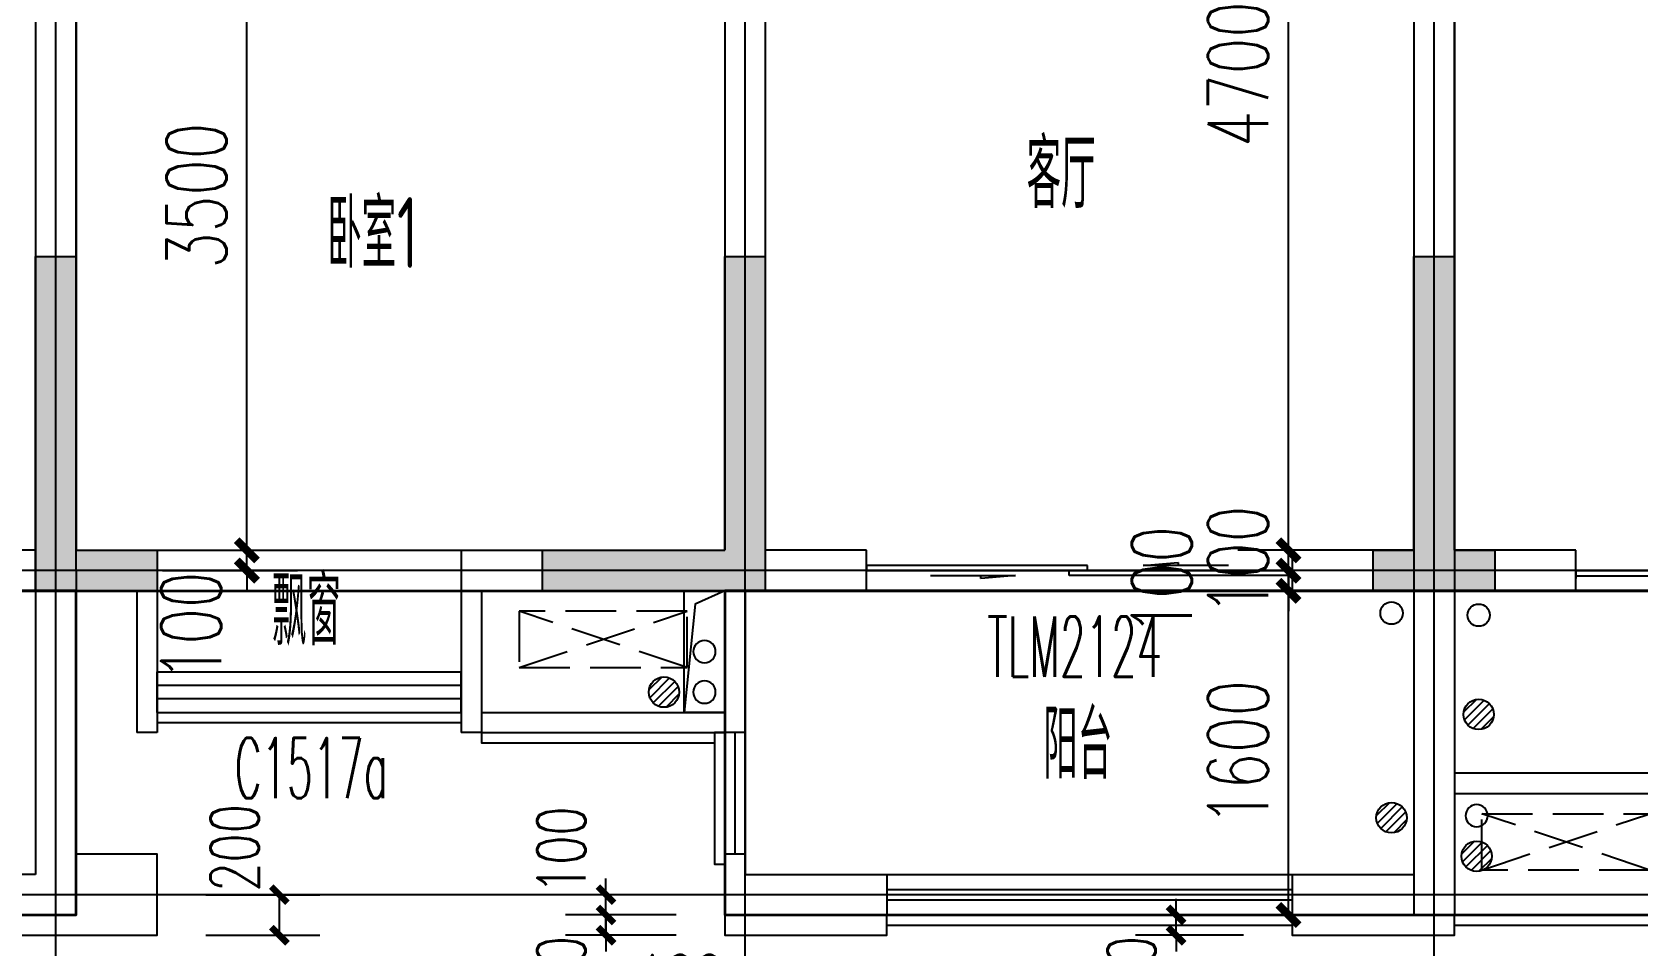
# Model space of a CAD drawing. Extents: x -59851 to 653804, y -249523 to 437614.
# Drawn here: x -10231 to -2308, y -52247 to -47736 of the extents above; entities that cross this region are included whole.
import ezdxf

# ---------------------------------------------------------------- set-up
doc = ezdxf.new("R2010")
doc.units = 0
doc.header["$LTSCALE"] = 1000
doc.header["$MEASUREMENT"] = 0
doc.linetypes.add('DASH', pattern=[0.35, 0.25, -0.1])
for name, color, linetype, lineweight in [('33计一半面积外廓线', 53, 'Continuous', 35), ('33计全面积外廓线', 21, 'Continuous', 35), ('A-第四道尺寸线(线脚尺寸)', 105, 'Continuous', 5)]:
    doc.layers.add(name, color=color, linetype=linetype, lineweight=lineweight)
doc.layers.add('_S-PS(排水管)', color=255, linetype='Continuous', plot=False)
doc.layers.add('A-area(算半面积)', color=23, linetype='Continuous', plot=False)
for name, color, linetype in [('_S-YS(雨水管)', 3, 'Continuous'), ('_S-空调立管', 7, 'Continuous'), ('A-外装饰线脚', 7, 'Continuous'), ('A-洞口', 105, 'Continuous'), ('A-看线', 105, 'Continuous'), ('A-空调室外机', 5, 'DASH'), ('A-第三道尺寸线', 105, 'Continuous'), ('A-线脚看线', 9, 'Continuous'), ('AE-FLOR', 151, 'Continuous'), ('DOTE', 16, 'Continuous'), ('NL', 5, 'Continuous'), ('PUB_HATCH', 8, 'Continuous'), ('PUB_TEXT', 7, 'Continuous'), ('WALL', 2, 'Continuous'), ('WINDOW', 4, 'Continuous'), ('WINDOW_TEXT', 7, 'Continuous'), ('剪力墙', 6, 'Continuous'), ('栏杆', 142, 'Continuous')]:
    doc.layers.add(name, color=color, linetype=linetype)
doc.styles.add('_TCH_DIM_T3', font='SIMPLEX.shx', dxfattribs={"width": 0.705882, "bigfont": 'GBCBIG.shx'})
doc.styles.add('_TCH_WINDOW', font='SIMPLEX.shx', dxfattribs={"width": 0.7, "height": 3.5, "bigfont": 'GBCBIG.shx'})
doc.styles.get("Standard").update_dxf_attribs({"font": 'gbenor.shx', "width": 0.7, "bigfont": 'gbcbig.shx'})
doc.dimstyles.new('_TCH_ARCH&&100', dxfattribs={"dimtxt": 297.5, "dimasz": 100, "dimexe": 250, "dimexo": 300, "dimgap": 100, "dimtad": 1, "dimdec": 0, "dimzin": 0, "dimdsep": 46, "dimtxsty": '_TCH_DIM_T3', "dimblk": 'ARCHTICK', "dimcen": 0.09, "dimclrt": 7, "dimazin": 2, "dimtfac": 1, "dimtdec": 0, "dimtix": 1, "dimtmove": 2, "dimatfit": 3, "dimfxl": 0, "dimtolj": 1, "dimtzin": 0, "dimarcsym": 0})
doc.dimstyles.new('_TCH_ARCH&&80', dxfattribs={"dimtxt": 238, "dimasz": 80, "dimexe": 200, "dimexo": 240, "dimgap": 80, "dimtad": 1, "dimdec": 0, "dimzin": 0, "dimdsep": 46, "dimtxsty": '_TCH_DIM_T3', "dimblk": 'ARCHTICK', "dimcen": 0.09, "dimclrt": 7, "dimazin": 2, "dimtfac": 1, "dimtdec": 0, "dimtix": 1, "dimtmove": 2, "dimatfit": 3, "dimfxl": 0, "dimtolj": 1, "dimtzin": 0, "dimarcsym": 0})

# ---------------------------------------------------------------- blocks, each defined once
blk = doc.blocks.new('zhouxianssceng0329')
at = {"layer": 'DOTE'}
for p, q in [((-3313.7, 132089.9), (-3313.7, 148798.2)), ((-10113.7, 132089.9), (-10113.7, 143398.2)), ((-6713.7, 132089.9), (-6713.7, 143398.2)), ((5501.3, 134598.2), (-44988.6, 134598.2)), ((5501.3, 132998.2), (-44988.6, 132998.2))]:
    blk.add_line(p, q, dxfattribs=at)
blk = doc.blocks.new('1417jianliqiang0329')
at = {"layer": 'PUB_HATCH'}
for points in [[(-10213.7, 31877.2), (-10013.7, 31877.2), (-10013.7, 30427.2), (-9613.7, 30427.2), (-9613.7, 30227.2), (-10213.7, 30227.2)], [(-6813.7, 30427.2), (-6813.7, 31877.2), (-6613.7, 31877.2), (-6613.7, 30227.2), (-7713.7, 30227.2), (-7713.7, 30427.2)], [(-3613.7, 30227.2), (-3613.7, 30427.2), (-3413.7, 30427.2), (-3413.7, 31877.2), (-3213.7, 31877.2), (-3213.7, 30427.2), (-3013.7, 30427.2), (-3013.7, 30227.2)]]:
    blk.add_hatch(color=256, dxfattribs=at).paths.add_polyline_path(points)
at = {"layer": '剪力墙'}
for points in [[(-10213.7, 31877.2), (-10013.7, 31877.2), (-10013.7, 30427.2), (-9613.7, 30427.2), (-9613.7, 30227.2), (-10213.7, 30227.2)], [(-6813.7, 30427.2), (-6813.7, 31877.2), (-6613.7, 31877.2), (-6613.7, 30227.2), (-7713.7, 30227.2), (-7713.7, 30427.2)]]:
    blk.add_lwpolyline(points, close=True, dxfattribs=at)
for points in [[(-3613.7, 30227.2), (-3613.7, 30427.2), (-3413.7, 30427.2), (-3413.7, 31877.2), (-3213.7, 31877.2), (-3213.7, 30427.2), (-3013.7, 30427.2), (-3013.7, 30227.2), (-3613.7, 30227.2), (-3213.7, 30227.2)], [(-10213.7, 30427.2), (-10213.7, 30427.2)], [(-6613.7, 30427.2), (-6613.7, 30427.2)]]:
    blk.add_lwpolyline(points, dxfattribs=at)
blk = doc.blocks.new('ktswaj')
at = {"linetype": 'DASH'}
blk.add_lwpolyline([(15990.1, 179082.6), (15990.1, 178253.3), (16268.4, 178253.3), (16268.4, 179082.6)], close=True, dxfattribs=at)
for points in [[(15990.1, 179082.6), (16268.4, 178253.3)], [(15990.1, 178253.3), (16268.4, 179082.6)]]:
    blk.add_lwpolyline(points, dxfattribs=at)
blk = doc.blocks.new('$TCHSYS$WIN2D')
for p, q in [((-0.5, 0.5), (0.5, 0.5)), ((-0.5, 0.5), (-0.5, -0.5)), ((0.5, 0.5), (0.5, -0.5)), ((0.5, 0.1667), (-0.5, 0.1667)), ((0.5, -0.1667), (-0.5, -0.1667)), ((-0.5, -0.5), (0.5, -0.5))]:
    blk.add_line(p, q)
blk = doc.blocks.new('$DorLib2D$00000131')
at = {"color": 0, "linetype": 'Continuous'}
for p, q in [((0.15, 0.125), (0.2319, 0.1973)), ((0.2319, 0.1973), (0.2319, 0.125)), ((-0.5, 0.125), (-0.5, 0)), ((0.0192, 0.125), (-0.5, 0.125)), ((0.0192, 0), (0.0192, 0.125)), ((0.35, 0.125), (0.15, 0.125)), ((-0.5, 0), (0.0192, 0)), ((-0.024, 0), (0.5, 0)), ((-0.024, -0.125), (-0.024, 0)), ((0.5, 0), (0.5, -0.125)), ((-0.35, -0.125), (-0.15, -0.125)), ((-0.2319, -0.1973), (-0.2319, -0.125)), ((-0.15, -0.125), (-0.2319, -0.1973)), ((0.5, -0.125), (-0.024, -0.125))]:
    blk.add_line(p, q, dxfattribs=at)
blk = doc.blocks.new('_ArchTick')
at = {"color": 0, "linetype": 'ByBlock', "const_width": 0.4}
blk.add_lwpolyline([(-0.5, -0.5), (0.5, 0.5)], dxfattribs=at)
blk = doc.blocks.new('*D761')
at = {"layer": 'A-第三道尺寸线', "color": 0, "lineweight": -2, "transparency": 16777216}
for p, q in [((17457.5, 164234.8), (18123.7, 164234.8)), ((17873.7, 160734.8), (17873.7, 164234.8)), ((17457.5, 160734.8), (18123.7, 160734.8))]:
    blk.add_line(p, q, dxfattribs=at)
at = {"layer": 'Defpoints', "color": 0, "transparency": 16777216}
for p in [(17157.5, 164234.8), (17873.7, 164234.8), (17157.5, 160734.8)]:
    blk.add_point(p, dxfattribs=at)
at = {"layer": 'A-第三道尺寸线', "color": 0, "lineweight": -2, "transparency": 16777216, "xscale": 100, "yscale": 100, "zscale": 100}
for p, rotation in [((17873.7, 164234.8), 90), ((17873.7, 160734.8), 270)]:
    blk.add_blockref('_ArchTick', p, dxfattribs=dict(at, rotation=rotation))
at = {"layer": 'A-第三道尺寸线', "color": 7, "transparency": 16777216, "insert": (17625, 162484.8), "char_height": 297.5, "attachment_point": 5, "rotation": 90, "style": '_TCH_DIM_T3'}
blk.add_mtext('\\A1;3500', dxfattribs=at)
blk = doc.blocks.new('*D762')
at = {"layer": 'A-第三道尺寸线', "color": 0, "lineweight": -2, "transparency": 16777216}
for p, q in [((17873.7, 160734.8), (17873.7, 160834.8)), ((17457.5, 160734.8), (18123.7, 160734.8)), ((17873.7, 160634.8), (17873.7, 160734.8)), ((17457.5, 160634.8), (18123.7, 160634.8)), ((17873.7, 160634.8), (17873.7, 160534.8))]:
    blk.add_line(p, q, dxfattribs=at)
at = {"layer": 'Defpoints', "color": 0, "transparency": 16777216}
for p in [(17157.5, 160734.8), (17873.7, 160734.8), (17157.5, 160634.8)]:
    blk.add_point(p, dxfattribs=at)
at = {"layer": 'A-第三道尺寸线', "color": 0, "lineweight": -2, "transparency": 16777216, "xscale": 100, "yscale": 100, "zscale": 100}
for p, rotation in [((17873.7, 160734.8), 270), ((17873.7, 160634.8), 90)]:
    blk.add_blockref('_ArchTick', p, dxfattribs=dict(at, rotation=rotation))
at = {"layer": 'A-第三道尺寸线', "color": 7, "transparency": 16777216, "insert": (17598.7, 160359.8), "char_height": 297.5, "attachment_point": 5, "rotation": 90, "style": '_TCH_DIM_T3'}
blk.add_mtext('\\A1;100', dxfattribs=at)
blk = doc.blocks.new('*D766')
at = {"layer": 'A-第三道尺寸线', "color": 0, "lineweight": -2, "transparency": 16777216}
for p, q in [((23331.5, 165434.8), (22763.2, 165434.8)), ((23013.2, 160734.8), (23013.2, 165434.8)), ((23331.5, 160734.8), (22763.2, 160734.8))]:
    blk.add_line(p, q, dxfattribs=at)
at = {"layer": 'Defpoints', "color": 0, "transparency": 16777216}
for p in [(23013.2, 165434.8), (23631.5, 165434.8), (23631.5, 160734.8)]:
    blk.add_point(p, dxfattribs=at)
at = {"layer": 'A-第三道尺寸线', "color": 0, "lineweight": -2, "transparency": 16777216, "xscale": 100, "yscale": 100, "zscale": 100}
for p, rotation in [((23013.2, 165434.8), 90), ((23013.2, 160734.8), 270)]:
    blk.add_blockref('_ArchTick', p, dxfattribs=dict(at, rotation=rotation))
at = {"layer": 'A-第三道尺寸线', "color": 7, "transparency": 16777216, "insert": (22764.5, 163084.8), "char_height": 297.5, "attachment_point": 5, "rotation": 90, "style": '_TCH_DIM_T3'}
blk.add_mtext('\\A1;4700', dxfattribs=at)
blk = doc.blocks.new('*D767')
at = {"layer": 'A-第三道尺寸线', "color": 0, "lineweight": -2, "transparency": 16777216}
for p, q in [((23013.2, 160734.8), (23013.2, 160834.8)), ((23331.5, 160734.8), (22763.2, 160734.8)), ((23013.2, 160634.8), (23013.2, 160734.8)), ((23331.5, 160634.8), (22763.2, 160634.8)), ((23013.2, 160634.8), (23013.2, 160534.8))]:
    blk.add_line(p, q, dxfattribs=at)
at = {"layer": 'Defpoints', "color": 0, "transparency": 16777216}
for p in [(23013.2, 160734.8), (23631.5, 160734.8), (23631.5, 160634.8)]:
    blk.add_point(p, dxfattribs=at)
at = {"layer": 'A-第三道尺寸线', "color": 0, "lineweight": -2, "transparency": 16777216, "xscale": 100, "yscale": 100, "zscale": 100}
for p, rotation in [((23013.2, 160734.8), 270), ((23013.2, 160634.8), 90)]:
    blk.add_blockref('_ArchTick', p, dxfattribs=dict(at, rotation=rotation))
at = {"layer": 'A-第三道尺寸线', "color": 7, "transparency": 16777216, "insert": (22764.5, 160684.8), "char_height": 297.5, "attachment_point": 5, "rotation": 90, "style": '_TCH_DIM_T3'}
blk.add_mtext('\\A1;100', dxfattribs=at)
blk = doc.blocks.new('*D768')
at = {"layer": 'A-第三道尺寸线', "color": 0, "lineweight": -2, "transparency": 16777216}
for p, q in [((23013.2, 160634.8), (23013.2, 160734.8)), ((23331.5, 160634.8), (22763.2, 160634.8)), ((23013.2, 160534.8), (23013.2, 160634.8)), ((23331.5, 160534.8), (22763.2, 160534.8)), ((23013.2, 160534.8), (23013.2, 160434.8))]:
    blk.add_line(p, q, dxfattribs=at)
at = {"layer": 'Defpoints', "color": 0, "transparency": 16777216}
for p in [(23013.2, 160634.8), (23631.5, 160634.8), (23631.5, 160534.8)]:
    blk.add_point(p, dxfattribs=at)
at = {"layer": 'A-第三道尺寸线', "color": 0, "lineweight": -2, "transparency": 16777216, "xscale": 100, "yscale": 100, "zscale": 100}
for p, rotation in [((23013.2, 160634.8), 270), ((23013.2, 160534.8), 90)]:
    blk.add_blockref('_ArchTick', p, dxfattribs=dict(at, rotation=rotation))
at = {"layer": 'A-第三道尺寸线', "color": 7, "transparency": 16777216, "insert": (22388.2, 160584.8), "char_height": 297.5, "attachment_point": 5, "rotation": 90, "style": '_TCH_DIM_T3'}
blk.add_mtext('\\A1;100', dxfattribs=at)
blk = doc.blocks.new('*D769')
at = {"layer": 'A-第三道尺寸线', "color": 0, "lineweight": -2, "transparency": 16777216}
for p, q in [((23331.5, 160534.8), (22763.2, 160534.8)), ((23013.2, 158934.8), (23013.2, 160534.8)), ((23331.5, 158934.8), (22763.2, 158934.8))]:
    blk.add_line(p, q, dxfattribs=at)
at = {"layer": 'Defpoints', "color": 0, "transparency": 16777216}
for p in [(23013.2, 160534.8), (23631.5, 160534.8), (23631.5, 158934.8)]:
    blk.add_point(p, dxfattribs=at)
at = {"layer": 'A-第三道尺寸线', "color": 0, "lineweight": -2, "transparency": 16777216, "xscale": 100, "yscale": 100, "zscale": 100}
for p, rotation in [((23013.2, 160534.8), 90), ((23013.2, 158934.8), 270)]:
    blk.add_blockref('_ArchTick', p, dxfattribs=dict(at, rotation=rotation))
at = {"layer": 'A-第三道尺寸线', "color": 7, "transparency": 16777216, "insert": (22764.5, 159734.8), "char_height": 297.5, "attachment_point": 5, "rotation": 90, "style": '_TCH_DIM_T3'}
blk.add_mtext('\\A1;1600', dxfattribs=at)
blk = doc.blocks.new('$DorLib2D$00000138')
at = {"color": 0, "linetype": 'Continuous'}
for p, q in [((-0.2875, 0), (-0.2875, 0.1538)), ((-0.2875, 0.1538), (0, 0.1538)), ((0, 0.1538), (0, 0)), ((0.2875, 0.1538), (0, 0.1538)), ((0.2875, 0), (0.2875, 0.1538)), ((-0.5, -0.1399), (-0.5, 0)), ((-0.5, 0), (-0.2188, 0)), ((0, 0), (-0.2875, 0)), ((-0.2188, 0), (-0.2188, -0.1399)), ((0, 0), (0.2875, 0)), ((0.2188, 0), (0.2188, -0.1399)), ((0.5, 0), (0.2188, 0)), ((0.5, 0), (0.5, -0.1946)), ((0.5, -0.1399), (0.5, 0)), ((-0.2188, -0.1399), (-0.5, -0.1399)), ((0.2188, -0.1399), (0.5, -0.1399)), ((-0.1857, -0.186), (-0.037, -0.186)), ((-0.037, -0.186), (-0.1019, -0.2583)), ((-0.1019, -0.2583), (-0.1019, -0.186)), ((0.1857, -0.186), (0.037, -0.186)), ((0.037, -0.186), (0.1019, -0.2583)), ((0.1019, -0.2583), (0.1019, -0.186))]:
    blk.add_line(p, q, dxfattribs=at)
blk = doc.blocks.new('a5huxing0323')
at = {"layer": 'WALL'}
for p, q in [((87362, 168134.8), (87362, 160634.8)), ((87562, 160734.8), (87562, 168134.8)), ((88162, 160734.8), (87562, 160734.8)), ((88162, 160534.8), (88162, 160734.8)), ((87362, 160634.8), (87362, 158934.8)), ((87562, 160534.8), (88162, 160534.8)), ((87562, 160534.8), (87562, 158934.8)), ((87562, 158934.8), (87362, 158934.8))]:
    blk.add_line(p, q, dxfattribs=at)
at = {"layer": 'WINDOW'}
blk.add_line((90562, 160534.8), (88162, 160534.8), dxfattribs=at)
at = {"layer": '栏杆'}
for points in [[(87562, 159534.8), (88762, 159534.8), (88762, 158934.8), (88862, 158934.8), (88862, 159634.8), (87562, 159634.8)], [(88762, 159034.8), (87562, 159034.8)], [(88762, 158934.8), (87562, 158934.8)]]:
    blk.add_lwpolyline(points, dxfattribs=at)
at = {"layer": 'A-空调室外机', "extrusion": (0, 0, -1), "zscale": -1, "rotation": 90}
blk.add_blockref('ktswaj', (90555.9, 143166.4), dxfattribs=at)
at = {"layer": 'WINDOW'}
ref = blk.add_blockref('$DorLib2D$00000138', (89362, 160634.8), dxfattribs=dict(at, xscale=-2400, yscale=200, zscale=2400))
ref.add_attrib('A', 'TLM2424', (88893, 160111), dxfattribs={"layer": 'WINDOW_TEXT', "height": 297.5, "style": '_TCH_WINDOW', "width": 0.494118})
blk = doc.blocks.new('1417xxjian0329')
at = {"layer": 'A-外装饰线脚'}
for points in [[(-10413.7, 4591.6), (-10413.7, 4491.6), (-10013.7, 4491.6), (-9613.7, 4491.6), (-9613.7, 4891.6), (-10013.7, 4891.6)], [(-6813.7, 4591.6), (-6813.7, 4491.6), (-6013.7, 4491.6), (-6013.7, 4591.6)], [(-4013.7, 4591.6), (-4013.7, 4491.6), (-3213.7, 4491.6), (-3213.7, 4591.6)]]:
    blk.add_lwpolyline(points, dxfattribs=at)
at = {"layer": 'A-线脚看线'}
for points in [[(-9613.7, 5541.6), (-8113.7, 5541.6)], [(-8013.7, 5491.6), (-8013.7, 5441.6), (-6863.7, 5441.6)], [(-6813.7, 5491.6), (-6863.7, 5491.6), (-6863.7, 4841.6), (-6813.7, 4841.6)], [(-6013.7, 4541.6), (-4013.7, 4541.6)], [(-3213.7, 4541.6), (186.3, 4541.6)]]:
    blk.add_lwpolyline(points, dxfattribs=at)
blk = doc.blocks.new('jfdsajjfjkjhhj')
at = {"layer": 'A-洞口'}
blk.add_lwpolyline([(-56303.8, 137588.3), (-56103.8, 137588.3), (-56103.8, 136988.3), (-56303.8, 136988.3)], close=True, dxfattribs=at)
blk.add_lwpolyline([(-56103.8, 137588.3), (-56249.2, 137521.8), (-56303.8, 136988.3)], dxfattribs=at)
blk = doc.blocks.new('qudiao32ge')
blk.add_blockref('jfdsajjfjkjhhj', (160457.5, -204988.9))
blk = doc.blocks.new('*D512')
at = {"layer": 'A-第四道尺寸线(线脚尺寸)', "color": 0, "lineweight": -2, "transparency": 16777216}
for p, q in [((-10413.7, -45641.8), (-10413.7, -46030)), ((-10113.7, -45641.8), (-10113.7, -46030)), ((-10413.7, -45830), (-10113.7, -45830))]:
    blk.add_line(p, q, dxfattribs=at)
at = {"layer": 'Defpoints', "color": 0, "transparency": 16777216}
for p in [(-10413.7, -45401.8), (-10113.7, -45401.8), (-10113.7, -45830)]:
    blk.add_point(p, dxfattribs=at)
at = {"layer": 'A-第四道尺寸线(线脚尺寸)', "color": 0, "lineweight": -2, "transparency": 16777216, "xscale": 80, "yscale": 80, "zscale": 80, "rotation": 180}
blk.add_blockref('_ArchTick', (-10413.7, -45830), dxfattribs=at)
at = {"layer": 'A-第四道尺寸线(线脚尺寸)', "color": 0, "lineweight": -2, "transparency": 16777216, "xscale": 80, "yscale": 80, "zscale": 80}
blk.add_blockref('_ArchTick', (-10113.7, -45830), dxfattribs=at)
at = {"layer": 'A-第四道尺寸线(线脚尺寸)', "color": 7, "transparency": 16777216, "insert": (-10644.9, -45610), "char_height": 238, "attachment_point": 5, "style": '_TCH_DIM_T3'}
blk.add_mtext('\\A1;300', dxfattribs=at)
blk = doc.blocks.new('*D513')
at = {"layer": 'A-第四道尺寸线(线脚尺寸)', "color": 0, "lineweight": -2, "transparency": 16777216}
for p, q in [((-10113.7, -45641.8), (-10113.7, -46030)), ((-9613.7, -45641.8), (-9613.7, -46030)), ((-10113.7, -45830), (-10193.7, -45830)), ((-10113.7, -45830), (-9613.7, -45830)), ((-9613.7, -45830), (-9533.7, -45830))]:
    blk.add_line(p, q, dxfattribs=at)
at = {"layer": 'Defpoints', "color": 0, "transparency": 16777216}
for p in [(-10113.7, -45401.8), (-9613.7, -45401.8), (-9613.7, -45830)]:
    blk.add_point(p, dxfattribs=at)
at = {"layer": 'A-第四道尺寸线(线脚尺寸)', "color": 0, "lineweight": -2, "transparency": 16777216, "xscale": 80, "yscale": 80, "zscale": 80}
blk.add_blockref('_ArchTick', (-10113.7, -45830), dxfattribs=at)
at = {"layer": 'A-第四道尺寸线(线脚尺寸)', "color": 0, "lineweight": -2, "transparency": 16777216, "xscale": 80, "yscale": 80, "zscale": 80, "rotation": 180}
blk.add_blockref('_ArchTick', (-9613.7, -45830), dxfattribs=at)
at = {"layer": 'A-第四道尺寸线(线脚尺寸)', "color": 7, "transparency": 16777216, "insert": (-9863.7, -45631), "char_height": 238, "attachment_point": 5, "style": '_TCH_DIM_T3'}
blk.add_mtext('\\A1;500', dxfattribs=at)
blk = doc.blocks.new('*D514')
at = {"layer": 'A-第四道尺寸线(线脚尺寸)', "color": 0, "lineweight": -2, "transparency": 16777216}
for p, q in [((-9373.7, -45201.8), (-8811.4, -45201.8)), ((-9011.4, -45401.8), (-9011.4, -45201.8)), ((-9373.7, -45401.8), (-8811.4, -45401.8))]:
    blk.add_line(p, q, dxfattribs=at)
at = {"layer": 'Defpoints', "color": 0, "transparency": 16777216}
for p in [(-9613.7, -45201.8), (-9011.4, -45201.8), (-9613.7, -45401.8)]:
    blk.add_point(p, dxfattribs=at)
at = {"layer": 'A-第四道尺寸线(线脚尺寸)', "color": 0, "lineweight": -2, "transparency": 16777216, "xscale": 80, "yscale": 80, "zscale": 80}
for p, rotation in [((-9011.4, -45201.8), 90), ((-9011.4, -45401.8), 270)]:
    blk.add_blockref('_ArchTick', p, dxfattribs=dict(at, rotation=rotation))
at = {"layer": 'A-第四道尺寸线(线脚尺寸)', "color": 7, "transparency": 16777216, "insert": (-9231.4, -44970.6), "char_height": 238, "attachment_point": 5, "rotation": 90, "style": '_TCH_DIM_T3'}
blk.add_mtext('\\A1;200', dxfattribs=at)
blk = doc.blocks.new('*D515')
at = {"layer": 'A-第四道尺寸线(线脚尺寸)', "color": 0, "lineweight": -2, "transparency": 16777216}
for p, q in [((-6813.7, -45641.8), (-6813.7, -46037.7)), ((-6713.7, -45641.8), (-6713.7, -46037.7)), ((-6813.7, -45837.7), (-6893.7, -45837.7)), ((-6813.7, -45837.7), (-6713.7, -45837.7)), ((-6713.7, -45837.7), (-6633.7, -45837.7))]:
    blk.add_line(p, q, dxfattribs=at)
at = {"layer": 'Defpoints', "color": 0, "transparency": 16777216}
for p in [(-6813.7, -45401.8), (-6713.7, -45401.8), (-6713.7, -45837.7)]:
    blk.add_point(p, dxfattribs=at)
at = {"layer": 'A-第四道尺寸线(线脚尺寸)', "color": 0, "lineweight": -2, "transparency": 16777216, "xscale": 80, "yscale": 80, "zscale": 80}
blk.add_blockref('_ArchTick', (-6813.7, -45837.7), dxfattribs=at)
at = {"layer": 'A-第四道尺寸线(线脚尺寸)', "color": 0, "lineweight": -2, "transparency": 16777216, "xscale": 80, "yscale": 80, "zscale": 80, "rotation": 180}
blk.add_blockref('_ArchTick', (-6713.7, -45837.7), dxfattribs=at)
at = {"layer": 'A-第四道尺寸线(线脚尺寸)', "color": 7, "transparency": 16777216, "insert": (-7033.7, -45617.7), "char_height": 238, "attachment_point": 5, "style": '_TCH_DIM_T3'}
blk.add_mtext('\\A1;100', dxfattribs=at)
blk = doc.blocks.new('*D516')
at = {"layer": 'A-第四道尺寸线(线脚尺寸)', "color": 0, "lineweight": -2, "transparency": 16777216}
for p, q in [((-6713.7, -45641.8), (-6713.7, -46037.7)), ((-6013.7, -45641.8), (-6013.7, -46037.7)), ((-6713.7, -45837.7), (-6013.7, -45837.7))]:
    blk.add_line(p, q, dxfattribs=at)
at = {"layer": 'Defpoints', "color": 0, "transparency": 16777216}
for p in [(-6713.7, -45401.8), (-6013.7, -45401.8), (-6013.7, -45837.7)]:
    blk.add_point(p, dxfattribs=at)
at = {"layer": 'A-第四道尺寸线(线脚尺寸)', "color": 0, "lineweight": -2, "transparency": 16777216, "xscale": 80, "yscale": 80, "zscale": 80, "rotation": 180}
blk.add_blockref('_ArchTick', (-6713.7, -45837.7), dxfattribs=at)
at = {"layer": 'A-第四道尺寸线(线脚尺寸)', "color": 0, "lineweight": -2, "transparency": 16777216, "xscale": 80, "yscale": 80, "zscale": 80}
blk.add_blockref('_ArchTick', (-6013.7, -45837.7), dxfattribs=at)
at = {"layer": 'A-第四道尺寸线(线脚尺寸)', "color": 7, "transparency": 16777216, "insert": (-6363.7, -45638.7), "char_height": 238, "attachment_point": 5, "style": '_TCH_DIM_T3'}
blk.add_mtext('\\A1;700', dxfattribs=at)
blk = doc.blocks.new('*D517')
at = {"layer": 'A-第四道尺寸线(线脚尺寸)', "color": 0, "lineweight": -2, "transparency": 16777216}
for p, q in [((-7399.6, -45301.8), (-7399.6, -45221.8)), ((-7053.7, -45301.8), (-7599.6, -45301.8)), ((-7399.6, -45401.8), (-7399.6, -45301.8)), ((-7053.7, -45401.8), (-7599.6, -45401.8)), ((-7399.6, -45401.8), (-7399.6, -45481.8))]:
    blk.add_line(p, q, dxfattribs=at)
at = {"layer": 'Defpoints', "color": 0, "transparency": 16777216}
for p in [(-7399.6, -45301.8), (-6813.7, -45301.8), (-6813.7, -45401.8)]:
    blk.add_point(p, dxfattribs=at)
at = {"layer": 'A-第四道尺寸线(线脚尺寸)', "color": 0, "lineweight": -2, "transparency": 16777216, "xscale": 80, "yscale": 80, "zscale": 80}
for p, rotation in [((-7399.6, -45301.8), 270), ((-7399.6, -45401.8), 90)]:
    blk.add_blockref('_ArchTick', p, dxfattribs=dict(at, rotation=rotation))
at = {"layer": 'A-第四道尺寸线(线脚尺寸)', "color": 7, "transparency": 16777216, "insert": (-7619.6, -45621.8), "char_height": 238, "attachment_point": 5, "rotation": 90, "style": '_TCH_DIM_T3'}
blk.add_mtext('\\A1;100', dxfattribs=at)
blk = doc.blocks.new('*D518')
at = {"layer": 'A-第四道尺寸线(线脚尺寸)', "color": 0, "lineweight": -2, "transparency": 16777216}
for p, q in [((-7399.6, -45201.8), (-7399.6, -45121.8)), ((-7053.7, -45201.8), (-7599.6, -45201.8)), ((-7399.6, -45301.8), (-7399.6, -45201.8)), ((-7053.7, -45301.8), (-7599.6, -45301.8)), ((-7399.6, -45301.8), (-7399.6, -45381.8))]:
    blk.add_line(p, q, dxfattribs=at)
at = {"layer": 'Defpoints', "color": 0, "transparency": 16777216}
for p in [(-7399.6, -45201.8), (-6813.7, -45201.8), (-6813.7, -45301.8)]:
    blk.add_point(p, dxfattribs=at)
at = {"layer": 'A-第四道尺寸线(线脚尺寸)', "color": 0, "lineweight": -2, "transparency": 16777216, "xscale": 80, "yscale": 80, "zscale": 80}
for p, rotation in [((-7399.6, -45201.8), 270), ((-7399.6, -45301.8), 90)]:
    blk.add_blockref('_ArchTick', p, dxfattribs=dict(at, rotation=rotation))
at = {"layer": 'A-第四道尺寸线(线脚尺寸)', "color": 7, "transparency": 16777216, "insert": (-7619.6, -44981.8), "char_height": 238, "attachment_point": 5, "rotation": 90, "style": '_TCH_DIM_T3'}
blk.add_mtext('\\A1;100', dxfattribs=at)
blk = doc.blocks.new('*D519')
at = {"layer": 'A-第四道尺寸线(线脚尺寸)', "color": 0, "lineweight": -2, "transparency": 16777216}
for p, q in [((-4013.7, -45641.8), (-4013.7, -46126.5)), ((-3313.7, -45641.8), (-3313.7, -46126.5)), ((-4013.7, -45926.5), (-3313.7, -45926.5))]:
    blk.add_line(p, q, dxfattribs=at)
at = {"layer": 'Defpoints', "color": 0, "transparency": 16777216}
for p in [(-4013.7, -45401.8), (-3313.7, -45401.8), (-3313.7, -45926.5)]:
    blk.add_point(p, dxfattribs=at)
at = {"layer": 'A-第四道尺寸线(线脚尺寸)', "color": 0, "lineweight": -2, "transparency": 16777216, "xscale": 80, "yscale": 80, "zscale": 80, "rotation": 180}
blk.add_blockref('_ArchTick', (-4013.7, -45926.5), dxfattribs=at)
at = {"layer": 'A-第四道尺寸线(线脚尺寸)', "color": 0, "lineweight": -2, "transparency": 16777216, "xscale": 80, "yscale": 80, "zscale": 80}
blk.add_blockref('_ArchTick', (-3313.7, -45926.5), dxfattribs=at)
at = {"layer": 'A-第四道尺寸线(线脚尺寸)', "color": 7, "transparency": 16777216, "insert": (-3663.7, -45727.5), "char_height": 238, "attachment_point": 5, "style": '_TCH_DIM_T3'}
blk.add_mtext('\\A1;700', dxfattribs=at)
blk = doc.blocks.new('*D520')
at = {"layer": 'A-第四道尺寸线(线脚尺寸)', "color": 0, "lineweight": -2, "transparency": 16777216}
for p, q in [((-3313.7, -45641.8), (-3313.7, -46126.5)), ((-3213.7, -45641.8), (-3213.7, -46126.5)), ((-3313.7, -45926.5), (-3393.7, -45926.5)), ((-3313.7, -45926.5), (-3213.7, -45926.5)), ((-3213.7, -45926.5), (-3133.7, -45926.5))]:
    blk.add_line(p, q, dxfattribs=at)
at = {"layer": 'Defpoints', "color": 0, "transparency": 16777216}
for p in [(-3313.7, -45401.8), (-3213.7, -45401.8), (-3213.7, -45926.5)]:
    blk.add_point(p, dxfattribs=at)
at = {"layer": 'A-第四道尺寸线(线脚尺寸)', "color": 0, "lineweight": -2, "transparency": 16777216, "xscale": 80, "yscale": 80, "zscale": 80}
blk.add_blockref('_ArchTick', (-3313.7, -45926.5), dxfattribs=at)
at = {"layer": 'A-第四道尺寸线(线脚尺寸)', "color": 0, "lineweight": -2, "transparency": 16777216, "xscale": 80, "yscale": 80, "zscale": 80, "rotation": 180}
blk.add_blockref('_ArchTick', (-3213.7, -45926.5), dxfattribs=at)
at = {"layer": 'A-第四道尺寸线(线脚尺寸)', "color": 7, "transparency": 16777216, "insert": (-2993.7, -45706.5), "char_height": 238, "attachment_point": 5, "style": '_TCH_DIM_T3'}
blk.add_mtext('\\A1;100', dxfattribs=at)
blk = doc.blocks.new('*D524')
at = {"layer": 'A-第四道尺寸线(线脚尺寸)', "color": 0, "lineweight": -2, "transparency": 16777216}
for p, q in [((-4586.6, -45301.8), (-4586.6, -45221.8)), ((-4253.7, -45301.8), (-4786.6, -45301.8)), ((-4586.6, -45401.8), (-4586.6, -45301.8)), ((-4253.7, -45401.8), (-4786.6, -45401.8)), ((-4586.6, -45401.8), (-4586.6, -45481.8))]:
    blk.add_line(p, q, dxfattribs=at)
at = {"layer": 'Defpoints', "color": 0, "transparency": 16777216}
for p in [(-4586.6, -45301.8), (-4013.7, -45301.8), (-4013.7, -45401.8)]:
    blk.add_point(p, dxfattribs=at)
at = {"layer": 'A-第四道尺寸线(线脚尺寸)', "color": 0, "lineweight": -2, "transparency": 16777216, "xscale": 80, "yscale": 80, "zscale": 80}
for p, rotation in [((-4586.6, -45301.8), 270), ((-4586.6, -45401.8), 90)]:
    blk.add_blockref('_ArchTick', p, dxfattribs=dict(at, rotation=rotation))
at = {"layer": 'A-第四道尺寸线(线脚尺寸)', "color": 7, "transparency": 16777216, "insert": (-4806.6, -45621.8), "char_height": 238, "attachment_point": 5, "rotation": 90, "style": '_TCH_DIM_T3'}
blk.add_mtext('\\A1;100', dxfattribs=at)
blk = doc.blocks.new('_LV13')
at = {"color": 0}
for p, q in [((-0.071, 0.495), (-0.495, 0.071)), ((0.183, 0.465), (-0.465, -0.183)), ((0.354, 0.354), (-0.354, -0.354)), ((0.465, 0.183), (-0.183, -0.465)), ((0.495, -0.071), (0.071, -0.495))]:
    blk.add_line(p, q, dxfattribs=at)
blk.add_circle((0, 0), 0.5)
blk = doc.blocks.new('jfdsajkjke50505')
at = {"layer": '_S-PS(排水管)'}
blk.add_lwpolyline([(-96826.1, 45509.8, -1), (-96936.1, 45509.8, -1)], format="xyb", close=True, dxfattribs=at)
at = {"layer": '_S-YS(雨水管)'}
blk.add_lwpolyline([(-89636.1, 46739.8, 1), (-89746.1, 46739.8, 1)], format="xyb", close=True, dxfattribs=at)
at = {"layer": '_S-空调立管'}
for points in [[(-89636.1, 49939.8, 1), (-89746.1, 49939.8, 1)], [(-89436.1, 46739.8, 1), (-89546.1, 46739.8, 1)], [(-96836.1, 44519.8, 1), (-96946.1, 44519.8, 1)]]:
    blk.add_lwpolyline(points, format="xyb", close=True, dxfattribs=at)
at = {"layer": 'NL', "ltscale": 0.5, "extrusion": (0, 0, -1), "xscale": -150, "yscale": 150, "zscale": -150}
for p in [(93101.1, 53829.8), (92801.1, 53329.8), (89491.1, 49939.8), (89291.1, 46739.8), (96881.1, 45019.8), (96891.1, 44319.8)]:
    blk.add_blockref('_LV13', p, dxfattribs=at)
blk = doc.blocks.new('e405055')
at = {"layer": '_S-PS(排水管)'}
blk.add_lwpolyline([(-104811, 67196, -1), (-104921, 67196, -1)], format="xyb", close=True, dxfattribs=at)
at = {"layer": '_S-YS(雨水管)'}
blk.add_lwpolyline([(-108201, 67006, 1), (-108311, 67006, 1)], format="xyb", close=True, dxfattribs=at)
at = {"layer": '_S-空调立管'}
blk.add_lwpolyline([(-108201, 66806, 1), (-108311, 66806, 1)], format="xyb", close=True, dxfattribs=at)
at = {"layer": 'NL', "ltscale": 0.5, "extrusion": (0, 0, -1), "xscale": -150, "yscale": 150, "zscale": -150}
for p in [(110296, 74466), (110896, 74166), (108456, 66806), (104866, 66186)]:
    blk.add_blockref('_LV13', p, dxfattribs=at)
blk = doc.blocks.new('A4huhuxing')
at = {"layer": 'A-看线'}
blk.add_lwpolyline([(17431.5, 160734.8), (18931.5, 160734.8)], dxfattribs=at)
at = {"layer": 'AE-FLOR'}
for points in [[(20231.5, 159834.8), (20231.5, 159234.8)], [(20331.5, 159834.8), (20331.5, 159234.8)], [(21031.5, 159134.8), (23031.5, 159134.8)], [(21031.5, 158934.8), (23031.5, 158934.8)]]:
    blk.add_lwpolyline(points, dxfattribs=at)
at = {"layer": 'WALL'}
for p, q in [((23631.5, 165434.8), (23631.5, 160734.8)), ((23831.5, 165434.8), (23831.5, 160634.8)), ((16831.5, 164334.8), (16831.5, 160534.8)), ((20431.5, 164334.8), (20431.5, 160734.8)), ((17031.5, 164234.8), (17031.5, 160734.8)), ((20231.5, 164234.8), (20231.5, 160734.8)), ((17031.5, 160734.8), (17431.5, 160734.8)), ((17431.5, 160734.8), (17431.5, 160134.8)), ((18931.5, 160734.8), (18931.5, 160134.8)), ((18931.5, 160734.8), (20231.5, 160734.8)), ((20931.5, 160734.8), (20431.5, 160734.8)), ((20931.5, 160534.8), (20931.5, 160734.8)), ((23631.5, 160734.8), (23031.5, 160734.8)), ((23031.5, 160734.8), (23031.5, 160534.8)), ((23831.5, 160634.8), (23831.5, 158934.8)), ((16831.5, 160534.8), (17331.5, 160534.8)), ((17331.5, 160534.8), (17331.5, 160034.8)), ((19031.5, 160534.8), (19031.5, 160034.8)), ((19031.5, 160534.8), (20231.5, 160534.8)), ((20231.5, 160534.8), (20231.5, 159834.8)), ((20331.5, 160534.8), (20931.5, 160534.8)), ((20331.5, 160534.8), (20331.5, 159834.8)), ((23031.5, 160534.8), (23631.5, 160534.8)), ((23631.5, 160534.8), (23631.5, 159134.8)), ((17431.5, 159934.8), (17431.5, 160134.8)), ((18931.5, 159934.8), (18931.5, 160134.8)), ((17331.5, 160034.8), (17331.5, 159834.8)), ((19031.5, 160034.8), (19031.5, 159834.8)), ((17431.5, 159934.8), (17431.5, 159834.8)), ((18931.5, 159934.8), (18931.5, 159834.8)), ((17431.5, 159834.8), (17331.5, 159834.8)), ((19031.5, 159834.8), (18931.5, 159834.8)), ((20331.5, 159834.8), (20231.5, 159834.8)), ((20231.5, 159234.8), (20231.5, 158934.8)), ((20331.5, 159234.8), (20231.5, 159234.8)), ((20331.5, 159234.8), (20331.5, 159134.8)), ((20331.5, 159134.8), (21031.5, 159134.8)), ((21031.5, 159134.8), (21031.5, 158934.8)), ((23031.5, 159134.8), (23631.5, 159134.8)), ((23031.5, 159134.8), (23031.5, 158934.8)), ((20231.5, 158934.8), (21031.5, 158934.8)), ((23031.5, 158934.8), (23831.5, 158934.8))]:
    blk.add_line(p, q, dxfattribs=at)
at = {"layer": 'WINDOW'}
blk.add_line((20931.5, 160534.8), (23031.5, 160534.8), dxfattribs=at)
at = {"layer": '栏杆'}
for points in [[(19031.5, 159934.8), (20231.5, 159934.8)], [(19031.5, 159834.8), (20231.5, 159834.8)], [(20281.5, 159834.8), (20281.5, 159234.8)], [(21031.5, 159059.8), (23031.5, 159059.8)], [(21031.5, 159009.8), (23031.5, 159009.8)]]:
    blk.add_lwpolyline(points, dxfattribs=at)
at = {"layer": 'A-空调室外机', "rotation": 90}
blk.add_blockref('ktswaj', (198299.4, 144166.4), dxfattribs=at)
at = {"layer": 'WINDOW'}
ref = blk.add_blockref('$DorLib2D$00000131', (21981.5, 160634.8), dxfattribs=dict(at, xscale=2100, yscale=200, zscale=2100))
ref.add_attrib('A', 'TLM2124', (21526.5, 160111), dxfattribs={"layer": 'WINDOW_TEXT', "height": 297.5, "style": '_TCH_WINDOW', "width": 0.494118})
ref = blk.add_blockref('$TCHSYS$WIN2D', (18181.5, 160034.8), dxfattribs=dict(at, xscale=1500, yscale=200, zscale=1500))
ref.add_attrib('A', 'C1517a', (17814, 159511), dxfattribs={"layer": 'WINDOW_TEXT', "height": 297.5, "style": '_TCH_WINDOW', "width": 0.494118})
at = {"layer": 'PUB_TEXT', "width": 0.7}
for s, height, p in [('客厅', 337.59, (21721.2, 162423.7)), ('卧室', 337.59, (18270.1, 162128.3)), ('1', 350, (18614.1, 162128.3)), ('飘窗', 337.59, (17997.9, 160267.3)), ('阳台', 337.59, (21803.6, 159606.4))]:
    blk.add_text(s, height=height, dxfattribs=at).set_placement(p)
at = {"layer": 'A-第三道尺寸线'}
for p1, p2, distance, picture, middle in [((23631.5, 160734.8), (23631.5, 165434.8), 618.3, '*D766', (22764.5, 163084.8)), ((17157.5, 160734.8), (17157.5, 164234.8), -716.2, '*D761', (17625, 162484.8)), ((23631.5, 160634.8), (23631.5, 160734.8), 618.3, '*D767', (22764.5, 160684.8)), ((23631.5, 158934.8), (23631.5, 160534.8), 618.3, '*D769', (22764.5, 159734.8))]:
    dim = blk.add_aligned_dim(p1=p1, p2=p2, distance=distance, dimstyle='_TCH_ARCH&&100', dxfattribs=at)
    dim.commit()
    dim.dimension.update_dxf_attribs({"geometry": picture, "text_midpoint": middle})
for base, p1, p2, picture, middle in [((23013.2, 160634.8), (23631.5, 160534.8), (23631.5, 160634.8), '*D768', (22388.2, 160584.8)), ((17873.7, 160734.8), (17157.5, 160634.8), (17157.5, 160734.8), '*D762', (17598.7, 160359.8))]:
    dim = blk.add_linear_dim(base=base, p1=p1, p2=p2, angle=90, dimstyle='_TCH_ARCH&&100', dxfattribs=at)
    dim.commit()
    dim.dimension.update_dxf_attribs({"geometry": picture, "text_midpoint": middle, "dimtype": 129})
blk = doc.blocks.new('1417fxianjiao0427')
at = {"layer": 'A-第四道尺寸线(线脚尺寸)'}
for base, p1, p2, angle, picture, middle in [((-9011.4, -45201.8), (-9613.7, -45401.8), (-9613.7, -45201.8), 90, '*D514', (-9231.4, -44970.6)), ((-7399.6, -45201.8), (-6813.7, -45301.8), (-6813.7, -45201.8), 90, '*D518', (-7619.6, -44981.8)), ((-7399.6, -45301.8), (-6813.7, -45401.8), (-6813.7, -45301.8), 90, '*D517', (-7619.6, -45621.8)), ((-4586.6, -45301.8), (-4013.7, -45401.8), (-4013.7, -45301.8), 90, '*D524', (-4806.6, -45621.8)), ((-10113.7, -45830), (-10413.7, -45401.8), (-10113.7, -45401.8), 0, '*D512', (-10644.9, -45610)), ((-6713.7, -45837.7), (-6813.7, -45401.8), (-6713.7, -45401.8), 0, '*D515', (-7033.7, -45617.7)), ((-3213.7, -45926.5), (-3313.7, -45401.8), (-3213.7, -45401.8), 0, '*D520', (-2993.7, -45706.5))]:
    dim = blk.add_linear_dim(base=base, p1=p1, p2=p2, angle=angle, dimstyle='_TCH_ARCH&&80', dxfattribs=at)
    dim.commit()
    dim.dimension.update_dxf_attribs({"geometry": picture, "text_midpoint": middle, "dimtype": 129})
for p1, p2, distance, picture, middle in [((-10113.7, -45401.8), (-9613.7, -45401.8), -428.2, '*D513', (-9863.7, -45631)), ((-6713.7, -45401.8), (-6013.7, -45401.8), -435.9, '*D516', (-6363.7, -45638.7)), ((-4013.7, -45401.8), (-3313.7, -45401.8), -524.7, '*D519', (-3663.7, -45727.5))]:
    dim = blk.add_aligned_dim(p1=p1, p2=p2, distance=distance, dimstyle='_TCH_ARCH&&80', dxfattribs=at)
    dim.commit()
    dim.dimension.update_dxf_attribs({"geometry": picture, "text_midpoint": middle})

msp = doc.modelspace()

# ---------------------------------------------------------------- linework, layer by layer
at = {"layer": '33计一半面积外廓线'}
for points in [[(-10013.7, -50494.3), (-13613.7, -50494.3), (-13613.7, -52094.3), (-10013.7, -52094.3)], [(186.3, -50494.3), (-6813.7, -50494.3), (-6813.7, -52094.3), (186.3, -52094.3)]]:
    msp.add_lwpolyline(points, close=True, dxfattribs=at)
at = {"layer": '33计全面积外廓线'}
msp.add_lwpolyline([(-30613.7, -50494.3), (186.3, -50494.3), (186.3, -52094.3), (3986.3, -52094.3), (3986.3, -41694.3), (-213.7, -41694.3), (-213.7, -40794.3), (986.3, -40794.3), (986.3, -37694.3), (1586.3, -37694.3), (1586.3, -30194.3), (-8513.7, -30194.3), (-8513.7, -32994.3), (-20113.7, -32994.3)], dxfattribs=at)

# ---------------------------------------------------------------- block references
for name, p in [('zhouxianssceng0329', (0, -184992.5)), ('1417jianliqiang0329', (0, -80721.5))]:
    msp.add_blockref(name, p)

# ---------------------------------------------------------------- next in the draw order: block references
msp.add_blockref('A4huhuxing', (-27045.2, -211029.1))

# ---------------------------------------------------------------- next in the draw order: linework, layer by layer
at = {"layer": 'WALL'}
for p, q in [((-10213.7, -42794.3), (-10213.7, -50294.3)), ((-10013.7, -50394.3), (-10013.7, -42794.3)), ((-10213.7, -50294.3), (-10913.7, -50294.3)), ((-10013.7, -50394.3), (-10013.7, -52094.3)), ((-10913.7, -50494.3), (-10213.7, -50494.3)), ((-10213.7, -50494.3), (-10213.7, -51894.3)), ((-10213.7, -51894.3), (-10413.7, -51894.3)), ((-10013.7, -52094.3), (-10413.7, -52094.3))]:
    msp.add_line(p, q, dxfattribs=at)

# ---------------------------------------------------------------- next in the draw order: block references
msp.add_blockref('a5huxing0323', (-90775.7, -211029.1))

# ---------------------------------------------------------------- next in the draw order: block references
for name, p in [('1417xxjian0329', (0, -56685.8)), ('1417fxianjiao0427', (0, -6792.5)), ('qudiao32ge', (-111167.4, 16906.3))]:
    msp.add_blockref(name, p)
at = {"layer": 'A-area(算半面积)'}
for name, p in [('jfdsajkjke50505', (93787.4, -96124.1)), ('e405055', (101342.3, -117800.3, 0))]:
    msp.add_blockref(name, p, dxfattribs=at)

doc.saveas('drawing.dxf')
